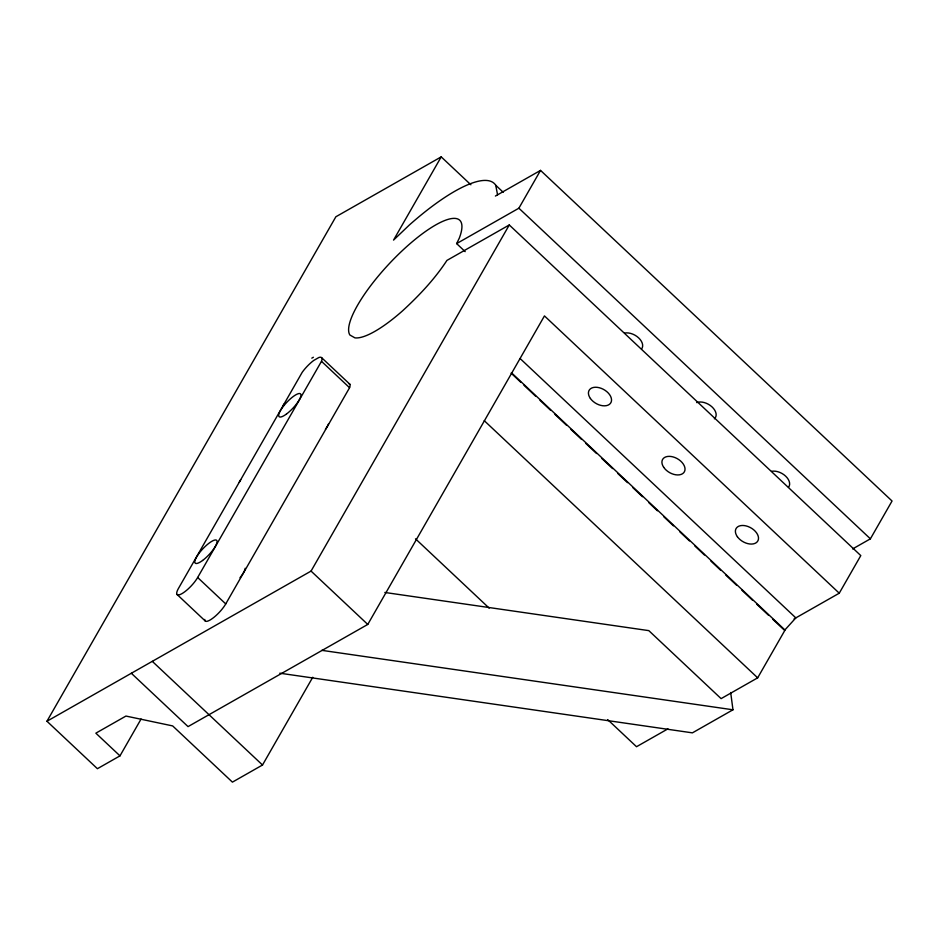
<?xml version="1.0" encoding="UTF-8"?>
<svg xmlns="http://www.w3.org/2000/svg" width="939" height="939" viewBox="0 0 939 939"><rect width="100%" height="100%" fill="white"/><g stroke="black" fill="none" stroke-linecap="round" stroke-linejoin="round"><path stroke-width="1.41" d="M239.257 482.259L240.724 479.688M282.85 406.118L284.048 404.028M465.181 251.64L456.636 243.6L459.277 238.177A79.475 21.574 -46.8 0 0 407.737 245.689A79.475 21.574 -46.8 0 0 349.895 335.023L354.942 337.864A79.475 21.574 -46.8 0 0 402.725 310.692C419.158 295.55 434.675 279.153 446.929 260.408L509.278 224.961L860.793 555.595L839.255 593.202L794.101 618.871M141.085 719.016L119.981 755.86L97.41 768.701L46.95 721.246L335.869 216.768L441.213 156.872L470.885 184.783M197.66 577.497L321.49 361.315A16.585 4.507 -46.8 0 0 318.943 357.477L313.779 360.412A16.585 4.507 -46.8 0 0 302.229 372.267L178.469 588.413A15.963 4.331 -46.8 0 0 181.943 593.648A15.963 4.331 -46.8 0 0 197.66 577.497L225.736 603.918A15.963 4.331 -46.8 0 1 212.719 618.273A15.963 4.331 -46.8 0 1 204.772 619.435M441.213 156.872L393.547 240.102L409.322 225.031A129.969 35.283 -46.8 0 1 495.733 185.229L503.21 192.272M225.736 603.918L349.566 387.725A16.585 4.507 -46.8 0 0 348.792 383.628M46.95 721.246L311.055 571.088L509.278 224.961M456.636 243.6L518.88 208.2L540.535 170.393L892.05 501.015L870.394 538.833L852.612 548.939M119.981 755.86L95.848 733.171L125.943 716.058L172.659 725.917L232.414 782.128L262.509 765.015L312.757 677.265M131.331 673.263L188.046 726.61L367.771 624.435L544.456 315.915L839.255 593.202M384.837 592.462L648.814 630.632L721.105 698.628L757.667 677.841L785.027 630.069L511.591 372.877M772.797 619.294L784.546 630.339L795.838 617.885L520.265 358.686M495.393 196.063L540.535 170.393M311.807 358.146L313.38 357.254M667.969 728.84L636.513 746.716L607.686 719.603M730.683 692.524L732.972 709.79L692.419 732.854L279.799 673.193M321.807 650.34L732.972 709.79M518.88 208.2L870.394 538.833M511.109 373.147L520.722 382.196M523.927 385.201L535.676 396.258M539.948 400.272L550.63 410.32M554.902 414.345L566.651 425.39M570.924 429.405L581.605 439.452M585.877 443.478L596.558 453.525M601.899 458.549L612.58 468.596M617.921 473.62L627.534 482.658M632.874 487.681L642.487 496.719M648.896 502.752L657.441 510.793M663.85 516.814L673.463 525.852M679.871 531.885L689.484 540.923M694.825 545.946L704.438 554.996M710.846 561.017L720.459 570.067M725.8 575.091L736.481 585.126M741.822 590.15L752.503 600.197M756.775 604.223L768.525 615.268M484.231 420.649L757.667 677.841M321.76 357.806L349.836 384.215M321.49 361.315L349.566 387.725M415.508 538.833L489.172 608.132M311.055 571.088L367.771 624.435M176.955 594.375L205.031 620.785M152.294 661.349L262.509 765.015M495.733 185.229L497.564 194.819M328.544 423.829A15.646 4.249 -46.8 0 1 325.446 429.252M245.173 568.283A15.646 4.249 -46.8 0 1 240.008 577.731M771.565 471.331A12.512 7.958 29.8 0 1 785.614 476.132A12.512 7.958 29.8 0 1 788.514 487.271M696.738 402.596A12.512 7.958 29.8 0 1 711.985 406.869A12.512 7.958 29.8 0 1 714.391 418.817M624.588 333.087A12.512 7.958 29.8 0 1 638.649 337.887A12.512 7.958 29.8 0 1 641.537 349.026M286.465 414.029A15.646 4.249 -46.8 0 0 300.726 394.11A15.646 4.249 -46.8 0 0 282.299 407.749A15.646 4.249 -46.8 0 0 286.465 414.029M202.578 560.477A15.646 4.249 -46.8 0 0 216.839 540.547A15.646 4.249 -46.8 0 0 198.411 554.186A15.646 4.249 -46.8 0 0 202.578 560.477M737.408 536.768A12.512 7.958 29.8 0 0 757.374 541.639A12.512 7.958 29.8 0 0 746.071 525.91A12.512 7.958 29.8 0 0 737.408 536.768M663.662 467.258A12.512 7.958 29.8 0 0 683.662 472.787A12.512 7.958 29.8 0 0 673.075 456.917A12.512 7.958 29.8 0 0 663.662 467.258M590.408 398.488A12.512 7.958 29.8 0 0 610.385 403.43A12.512 7.958 29.8 0 0 599.141 387.69A12.512 7.958 29.8 0 0 590.408 398.488"/></g></svg>
